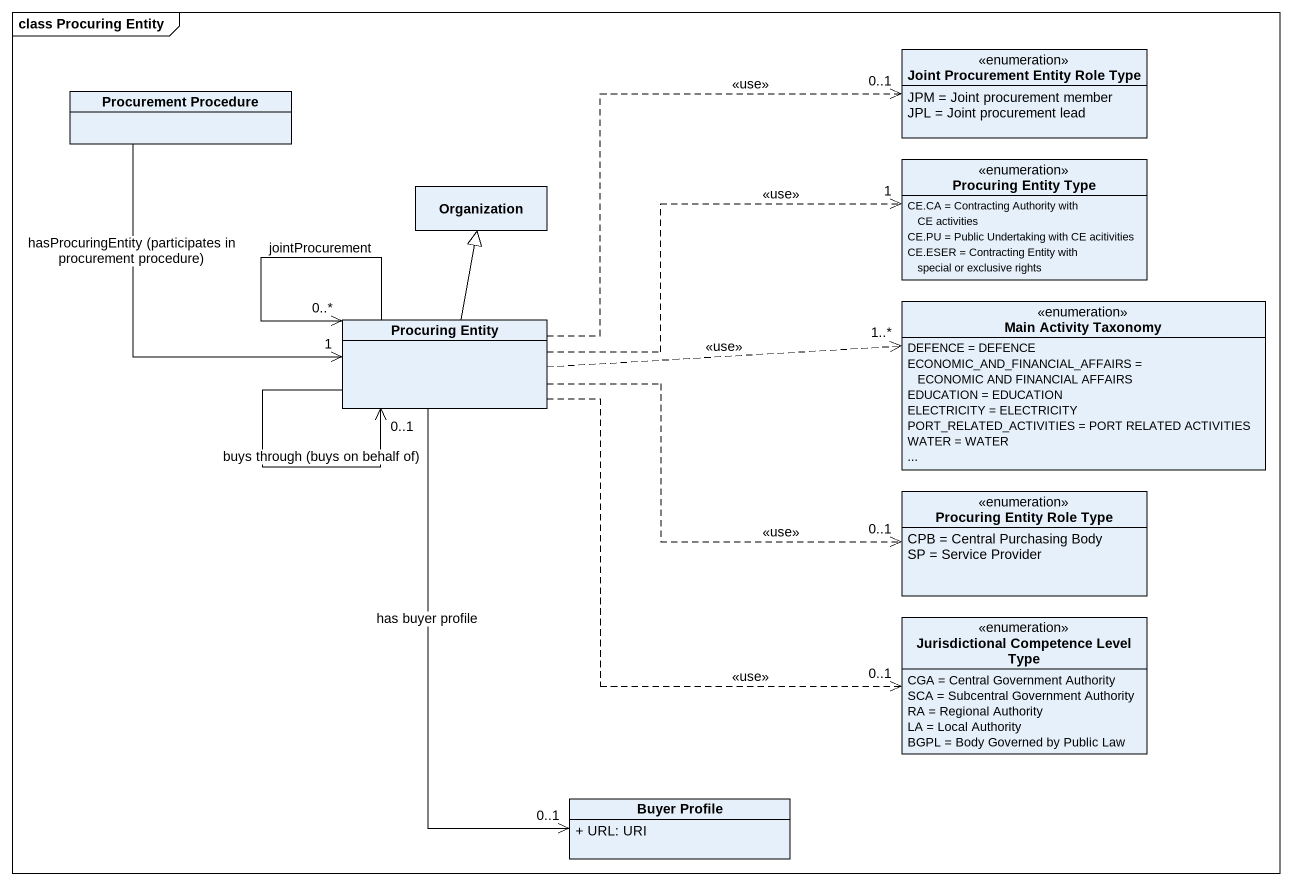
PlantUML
@startuml
mainframe class Procuring Entity
hide circle
hide empty members
skinparam classAttributeIconSize 0
enum "Joint Procurement Entity Role Type" as Joint_Procurement_Entity {
  JPM = Joint procurement member
  JPL = Joint procurement lead
}
class "Procurement Procedure" as Procurement_Procedure
enum "Procuring Entity Type" as Procuring_Entity_Type {
  CE.CA = Contracting Authority with CE activities
  CE.PU = Public Undertaking with CE acitivities
  CE.ESER = Contracting Entity with special or exclusive rights
}
class Organization
class "Procuring Entity" as Procuring_Entity
enum "Main Activity Taxonomy" as Main_Activity_Taxonomy {
  DEFENCE = DEFENCE
  ECONOMIC_AND_FINANCIAL_AFFAIRS = ECONOMIC AND FINANCIAL AFFAIRS
  EDUCATION = EDUCATION
  ELECTRICITY = ELECTRICITY
  PORT_RELATED_ACTIVITIES = PORT RELATED ACTIVITIES
  WATER = WATER
  ~...
}
enum "Procuring Entity Role Type" as Procuring_Entity_Role_Type {
  CPB = Central Purchasing Body
  SP = Service Provider
}
enum "Jurisdictional Competence Level Type" as Jurisdictional_Competence {
  CGA = Central Government Authority
  SCA = Subcentral Government Authority
  RA = Regional Authority
  LA = Local Authority
  BGPL = Body Governed by Public Law
}
class "Buyer Profile" as Buyer_Profile {
  + URL: URI
}
Procurement_Procedure --> "1" Procuring_Entity : hasProcuringEntity (participates in procurement procedure)
Procuring_Entity .right.> "0..1" Joint_Procurement_Entity : <<use>>
Procuring_Entity .right.> "1" Procuring_Entity_Type : <<use>>
Procuring_Entity -up-|> Organization
Procuring_Entity --> "0..1" Procuring_Entity : buys through (buys on behalf of)
Procuring_Entity --> "0..*" Procuring_Entity : jointProcurement
Procuring_Entity .right.> "1..*" Main_Activity_Taxonomy : <<use>>
Procuring_Entity .right.> "0..1" Procuring_Entity_Role_Type : <<use>>
Procuring_Entity .right.> "0..1" Jurisdictional_Competence : <<use>>
Procuring_Entity --> "0..1" Buyer_Profile : has buyer profile
@enduml
